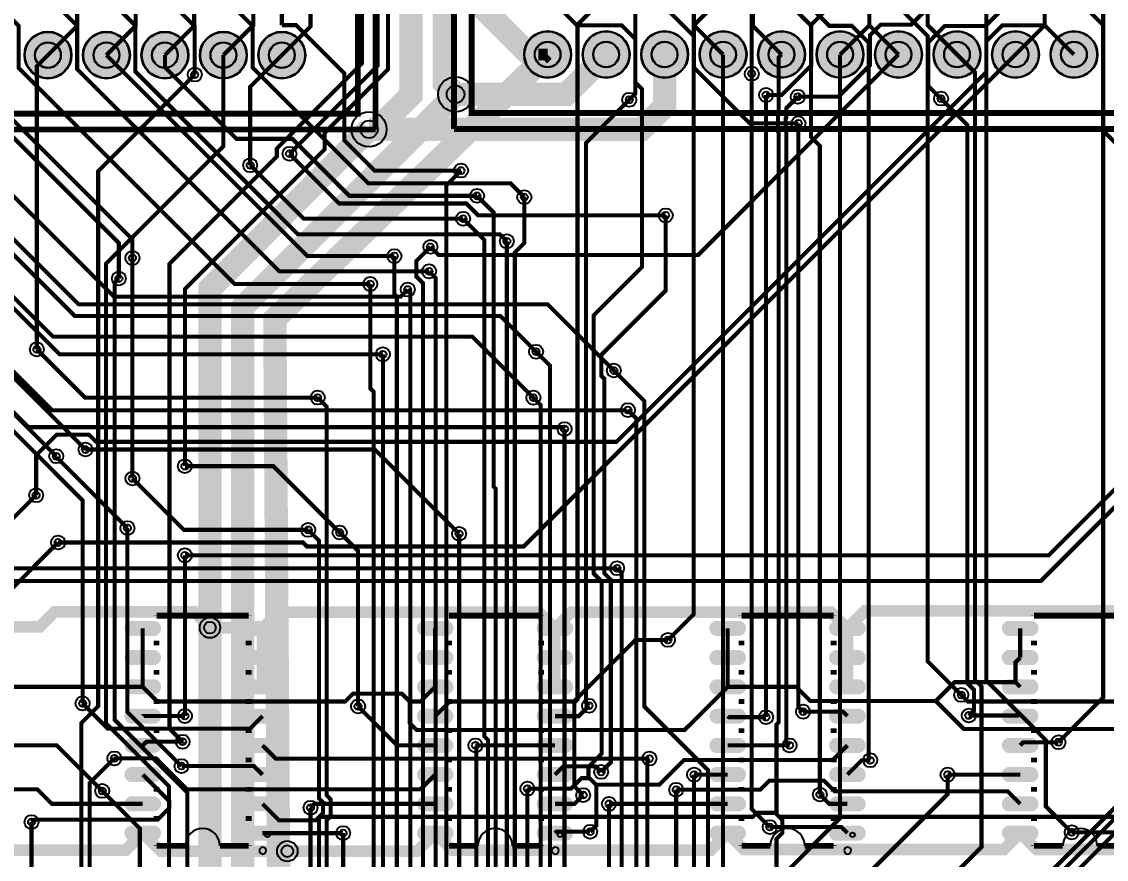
# Model space of a CAD drawing. Header units: millimetres. Extents: x -2 to 110, y 0 to 109.
# Drawn here: x 35.89 to 83, y 38.92 to 75.29 of the extents above; entities that cross this region are included whole.
import ezdxf

# ---------------------------------------------------------------- set-up
doc = ezdxf.new("R2010")
doc.units = ezdxf.units.MM
for name, color, linetype, true_color in [('BottomLayer', 7, 'Continuous', 0x0000ff), ('BottomSolderMaskLayer', 7, 'Continuous', 0xaa00ff), ('Document', 7, 'Continuous', 0xffffff), ('Hole', 7, 'Continuous', 0x222222), ('Multi-Layer', 7, 'Continuous', 0xc0c0c0), ('TopLayer', 7, 'Continuous', 0xff0000), ('TopPasteMaskLayer', 7, 'Continuous', 0x808080), ('TopSilkLayer', 7, 'Continuous', 0xffcc00), ('TopSolderMaskLayer', 7, 'Continuous', 0x800080)]:
    doc.layers.add(name, color=color, linetype=linetype, true_color=true_color)

msp = doc.modelspace()

# ---------------------------------------------------------------- hatches: boundary and pattern name
at = {"layer": 'BottomSolderMaskLayer'}
for points in [[(36.007, 73.838, 1), (38.058, 73.838, 1)], [(38.547, 73.838, 1), (40.598, 73.838, 1)], [(41.087, 73.838, 1), (43.138, 73.838, 1)], [(43.627, 73.838, 1), (45.678, 73.838, 1)], [(46.167, 73.838, 1), (48.218, 73.838, 1)], [(57.711, 73.863, 1), (59.762, 73.863, 1)], [(60.251, 73.863, 1), (62.302, 73.863, 1)], [(62.791, 73.863, 1), (64.842, 73.863, 1)], [(65.331, 73.863, 1), (67.382, 73.863, 1)], [(67.871, 73.863, 1), (69.922, 73.863, 1)], [(70.411, 73.863, 1), (72.462, 73.863, 1)], [(72.951, 73.863, 1), (75.002, 73.863, 1)], [(75.491, 73.863, 1), (77.542, 73.863, 1)], [(78.031, 73.863, 1), (80.082, 73.863, 1)], [(80.571, 73.863, 1), (82.622, 73.863, 1)]]:
    msp.add_hatch(color=256, dxfattribs=at).paths.add_polyline_path(points)
at = {"layer": 'Multi-Layer'}
for points in [[(36.032, 73.838, 1), (38.032, 73.838, 1)], [(38.572, 73.838, 1), (40.572, 73.838, 1)], [(41.112, 73.838, 1), (43.112, 73.838, 1)], [(43.652, 73.838, 1), (45.652, 73.838, 1)], [(46.192, 73.838, 1), (48.192, 73.838, 1)], [(57.737, 73.863, 1), (59.737, 73.863, 1)], [(60.277, 73.863, 1), (62.277, 73.863, 1)], [(62.817, 73.863, 1), (64.817, 73.863, 1)], [(65.357, 73.863, 1), (67.357, 73.863, 1)], [(67.897, 73.863, 1), (69.897, 73.863, 1)], [(70.437, 73.863, 1), (72.437, 73.863, 1)], [(72.977, 73.863, 1), (74.977, 73.863, 1)], [(75.517, 73.863, 1), (77.517, 73.863, 1)], [(78.057, 73.863, 1), (80.057, 73.863, 1)], [(80.597, 73.863, 1), (82.597, 73.863, 1)]]:
    msp.add_hatch(color=256, dxfattribs=at).paths.add_polyline_path(points)
at = {"layer": 'TopLayer'}
for points in [[(41.65, 49.247, -0.785398), (41.65, 48.647), (40.65, 48.647, -0.785398), (40.65, 49.247)], [(46.85, 49.247, -0.785398), (46.85, 48.647), (45.85, 48.647, -0.785398), (45.85, 49.247)], [(54.353, 49.247, -0.785398), (54.353, 48.647), (53.353, 48.647, -0.785398), (53.353, 49.247)], [(59.554, 49.247, -0.785398), (59.554, 48.647), (58.554, 48.647, -0.785398), (58.554, 49.247)], [(67.057, 49.247, -0.785398), (67.057, 48.647), (66.057, 48.647, -0.785398), (66.057, 49.247)], [(72.257, 49.247, -0.785398), (72.257, 48.647), (71.257, 48.647, -0.785398), (71.257, 49.247)], [(79.761, 49.247, -0.785398), (79.761, 48.647), (78.761, 48.647, -0.785398), (78.761, 49.247)], [(41.65, 47.977, -0.785398), (41.65, 47.377), (40.65, 47.377, -0.785398), (40.65, 47.977)], [(46.85, 47.977, -0.785398), (46.85, 47.377), (45.85, 47.377, -0.785398), (45.85, 47.977)], [(54.353, 47.977, -0.785398), (54.353, 47.377), (53.353, 47.377, -0.785398), (53.353, 47.977)], [(59.554, 47.977, -0.785398), (59.554, 47.377), (58.554, 47.377, -0.785398), (58.554, 47.977)], [(67.057, 47.977, -0.785398), (67.057, 47.377), (66.057, 47.377, -0.785398), (66.057, 47.977)], [(72.257, 47.977, -0.785398), (72.257, 47.377), (71.257, 47.377, -0.785398), (71.257, 47.977)], [(79.761, 47.977, -0.785398), (79.761, 47.377), (78.761, 47.377, -0.785398), (78.761, 47.977)], [(41.65, 46.707, -0.785398), (41.65, 46.107), (40.65, 46.107, -0.785398), (40.65, 46.707)], [(46.85, 46.707, -0.785398), (46.85, 46.107), (45.85, 46.107, -0.785398), (45.85, 46.707)], [(54.353, 46.707, -0.785398), (54.353, 46.107), (53.353, 46.107, -0.785398), (53.353, 46.707)], [(59.554, 46.707, -0.785398), (59.554, 46.107), (58.554, 46.107, -0.785398), (58.554, 46.707)], [(67.057, 46.707, -0.785398), (67.057, 46.107), (66.057, 46.107, -0.785398), (66.057, 46.707)], [(72.257, 46.707, -0.785398), (72.257, 46.107), (71.257, 46.107, -0.785398), (71.257, 46.707)], [(79.761, 46.707, -0.785398), (79.761, 46.107), (78.761, 46.107, -0.785398), (78.761, 46.707)], [(41.65, 45.436, -0.785398), (41.65, 44.836), (40.65, 44.836, -0.785398), (40.65, 45.436)], [(46.85, 45.436, -0.785398), (46.85, 44.836), (45.85, 44.836, -0.785398), (45.85, 45.436)], [(54.353, 45.436, -0.785398), (54.353, 44.836), (53.353, 44.836, -0.785398), (53.353, 45.436)], [(59.554, 45.436, -0.785398), (59.554, 44.836), (58.554, 44.836, -0.785398), (58.554, 45.436)], [(67.057, 45.436, -0.785398), (67.057, 44.836), (66.057, 44.836, -0.785398), (66.057, 45.436)], [(72.257, 45.436, -0.785398), (72.257, 44.836), (71.257, 44.836, -0.785398), (71.257, 45.436)], [(79.761, 45.436, -0.785398), (79.761, 44.836), (78.761, 44.836, -0.785398), (78.761, 45.436)], [(41.65, 44.166, -0.785398), (41.65, 43.566), (40.65, 43.566, -0.785398), (40.65, 44.166)], [(46.85, 44.166, -0.785398), (46.85, 43.566), (45.85, 43.566, -0.785398), (45.85, 44.166)], [(54.353, 44.166, -0.785398), (54.353, 43.566), (53.353, 43.566, -0.785398), (53.353, 44.166)], [(59.554, 44.166, -0.785398), (59.554, 43.566), (58.554, 43.566, -0.785398), (58.554, 44.166)], [(67.057, 44.166, -0.785398), (67.057, 43.566), (66.057, 43.566, -0.785398), (66.057, 44.166)], [(72.257, 44.166, -0.785398), (72.257, 43.566), (71.257, 43.566, -0.785398), (71.257, 44.166)], [(79.761, 44.166, -0.785398), (79.761, 43.566), (78.761, 43.566, -0.785398), (78.761, 44.166)], [(41.65, 42.896, -0.785398), (41.65, 42.296), (40.65, 42.296, -0.785398), (40.65, 42.896)], [(46.85, 42.896, -0.785398), (46.85, 42.296), (45.85, 42.296, -0.785398), (45.85, 42.896)], [(54.353, 42.896, -0.785398), (54.353, 42.296), (53.353, 42.296, -0.785398), (53.353, 42.896)], [(59.554, 42.896, -0.785398), (59.554, 42.296), (58.554, 42.296, -0.785398), (58.554, 42.896)], [(67.057, 42.896, -0.785398), (67.057, 42.296), (66.057, 42.296, -0.785398), (66.057, 42.896)], [(72.257, 42.896, -0.785398), (72.257, 42.296), (71.257, 42.296, -0.785398), (71.257, 42.896)], [(79.761, 42.896, -0.785398), (79.761, 42.296), (78.761, 42.296, -0.785398), (78.761, 42.896)], [(41.65, 41.626, -0.785398), (41.65, 41.026), (40.65, 41.026, -0.785398), (40.65, 41.626)], [(46.85, 41.626, -0.785398), (46.85, 41.026), (45.85, 41.026, -0.785398), (45.85, 41.626)], [(54.353, 41.626, -0.785398), (54.353, 41.026), (53.353, 41.026, -0.785398), (53.353, 41.626)], [(59.554, 41.626, -0.785398), (59.554, 41.026), (58.554, 41.026, -0.785398), (58.554, 41.626)], [(67.057, 41.626, -0.785398), (67.057, 41.026), (66.057, 41.026, -0.785398), (66.057, 41.626)], [(72.257, 41.626, -0.785398), (72.257, 41.026), (71.257, 41.026, -0.785398), (71.257, 41.626)], [(79.761, 41.626, -0.785398), (79.761, 41.026), (78.761, 41.026, -0.785398), (78.761, 41.626)], [(41.65, 40.356, -0.785398), (41.65, 39.756), (40.65, 39.756, -0.785398), (40.65, 40.356)], [(46.85, 40.356, -0.785398), (46.85, 39.756), (45.85, 39.756, -0.785398), (45.85, 40.356)], [(54.353, 40.356, -0.785398), (54.353, 39.756), (53.353, 39.756, -0.785398), (53.353, 40.356)], [(59.554, 40.356, -0.785398), (59.554, 39.756), (58.554, 39.756, -0.785398), (58.554, 40.356)], [(67.057, 40.356, -0.785398), (67.057, 39.756), (66.057, 39.756, -0.785398), (66.057, 40.356)], [(72.257, 40.356, -0.785398), (72.257, 39.756), (71.257, 39.756, -0.785398), (71.257, 40.356)], [(79.761, 40.356, -0.785398), (79.761, 39.756), (78.761, 39.756, -0.785398), (78.761, 40.356)]]:
    msp.add_hatch(color=256, dxfattribs=at).paths.add_polyline_path(points)
at = {"layer": 'TopPasteMaskLayer'}
for points in [[(41.65, 49.247, -0.785398), (41.65, 48.647), (40.65, 48.647, -0.785398), (40.65, 49.247)], [(46.85, 49.247, -0.785398), (46.85, 48.647), (45.85, 48.647, -0.785398), (45.85, 49.247)], [(54.353, 49.247, -0.785398), (54.353, 48.647), (53.353, 48.647, -0.785398), (53.353, 49.247)], [(59.554, 49.247, -0.785398), (59.554, 48.647), (58.554, 48.647, -0.785398), (58.554, 49.247)], [(67.057, 49.247, -0.785398), (67.057, 48.647), (66.057, 48.647, -0.785398), (66.057, 49.247)], [(72.257, 49.247, -0.785398), (72.257, 48.647), (71.257, 48.647, -0.785398), (71.257, 49.247)], [(79.761, 49.247, -0.785398), (79.761, 48.647), (78.761, 48.647, -0.785398), (78.761, 49.247)], [(41.65, 47.977, -0.785398), (41.65, 47.377), (40.65, 47.377, -0.785398), (40.65, 47.977)], [(46.85, 47.977, -0.785398), (46.85, 47.377), (45.85, 47.377, -0.785398), (45.85, 47.977)], [(54.353, 47.977, -0.785398), (54.353, 47.377), (53.353, 47.377, -0.785398), (53.353, 47.977)], [(59.554, 47.977, -0.785398), (59.554, 47.377), (58.554, 47.377, -0.785398), (58.554, 47.977)], [(67.057, 47.977, -0.785398), (67.057, 47.377), (66.057, 47.377, -0.785398), (66.057, 47.977)], [(72.257, 47.977, -0.785398), (72.257, 47.377), (71.257, 47.377, -0.785398), (71.257, 47.977)], [(79.761, 47.977, -0.785398), (79.761, 47.377), (78.761, 47.377, -0.785398), (78.761, 47.977)], [(41.65, 46.707, -0.785398), (41.65, 46.107), (40.65, 46.107, -0.785398), (40.65, 46.707)], [(46.85, 46.707, -0.785398), (46.85, 46.107), (45.85, 46.107, -0.785398), (45.85, 46.707)], [(54.353, 46.707, -0.785398), (54.353, 46.107), (53.353, 46.107, -0.785398), (53.353, 46.707)], [(59.554, 46.707, -0.785398), (59.554, 46.107), (58.554, 46.107, -0.785398), (58.554, 46.707)], [(67.057, 46.707, -0.785398), (67.057, 46.107), (66.057, 46.107, -0.785398), (66.057, 46.707)], [(72.257, 46.707, -0.785398), (72.257, 46.107), (71.257, 46.107, -0.785398), (71.257, 46.707)], [(79.761, 46.707, -0.785398), (79.761, 46.107), (78.761, 46.107, -0.785398), (78.761, 46.707)], [(41.65, 45.436, -0.785398), (41.65, 44.836), (40.65, 44.836, -0.785398), (40.65, 45.436)], [(46.85, 45.436, -0.785398), (46.85, 44.836), (45.85, 44.836, -0.785398), (45.85, 45.436)], [(54.353, 45.436, -0.785398), (54.353, 44.836), (53.353, 44.836, -0.785398), (53.353, 45.436)], [(59.554, 45.436, -0.785398), (59.554, 44.836), (58.554, 44.836, -0.785398), (58.554, 45.436)], [(67.057, 45.436, -0.785398), (67.057, 44.836), (66.057, 44.836, -0.785398), (66.057, 45.436)], [(72.257, 45.436, -0.785398), (72.257, 44.836), (71.257, 44.836, -0.785398), (71.257, 45.436)], [(79.761, 45.436, -0.785398), (79.761, 44.836), (78.761, 44.836, -0.785398), (78.761, 45.436)], [(41.65, 44.166, -0.785398), (41.65, 43.566), (40.65, 43.566, -0.785398), (40.65, 44.166)], [(46.85, 44.166, -0.785398), (46.85, 43.566), (45.85, 43.566, -0.785398), (45.85, 44.166)], [(54.353, 44.166, -0.785398), (54.353, 43.566), (53.353, 43.566, -0.785398), (53.353, 44.166)], [(59.554, 44.166, -0.785398), (59.554, 43.566), (58.554, 43.566, -0.785398), (58.554, 44.166)], [(67.057, 44.166, -0.785398), (67.057, 43.566), (66.057, 43.566, -0.785398), (66.057, 44.166)], [(72.257, 44.166, -0.785398), (72.257, 43.566), (71.257, 43.566, -0.785398), (71.257, 44.166)], [(79.761, 44.166, -0.785398), (79.761, 43.566), (78.761, 43.566, -0.785398), (78.761, 44.166)], [(41.65, 42.896, -0.785398), (41.65, 42.296), (40.65, 42.296, -0.785398), (40.65, 42.896)], [(46.85, 42.896, -0.785398), (46.85, 42.296), (45.85, 42.296, -0.785398), (45.85, 42.896)], [(54.353, 42.896, -0.785398), (54.353, 42.296), (53.353, 42.296, -0.785398), (53.353, 42.896)], [(59.554, 42.896, -0.785398), (59.554, 42.296), (58.554, 42.296, -0.785398), (58.554, 42.896)], [(67.057, 42.896, -0.785398), (67.057, 42.296), (66.057, 42.296, -0.785398), (66.057, 42.896)], [(72.257, 42.896, -0.785398), (72.257, 42.296), (71.257, 42.296, -0.785398), (71.257, 42.896)], [(79.761, 42.896, -0.785398), (79.761, 42.296), (78.761, 42.296, -0.785398), (78.761, 42.896)], [(41.65, 41.626, -0.785398), (41.65, 41.026), (40.65, 41.026, -0.785398), (40.65, 41.626)], [(46.85, 41.626, -0.785398), (46.85, 41.026), (45.85, 41.026, -0.785398), (45.85, 41.626)], [(54.353, 41.626, -0.785398), (54.353, 41.026), (53.353, 41.026, -0.785398), (53.353, 41.626)], [(59.554, 41.626, -0.785398), (59.554, 41.026), (58.554, 41.026, -0.785398), (58.554, 41.626)], [(67.057, 41.626, -0.785398), (67.057, 41.026), (66.057, 41.026, -0.785398), (66.057, 41.626)], [(72.257, 41.626, -0.785398), (72.257, 41.026), (71.257, 41.026, -0.785398), (71.257, 41.626)], [(79.761, 41.626, -0.785398), (79.761, 41.026), (78.761, 41.026, -0.785398), (78.761, 41.626)], [(41.65, 40.356, -0.785398), (41.65, 39.756), (40.65, 39.756, -0.785398), (40.65, 40.356)], [(46.85, 40.356, -0.785398), (46.85, 39.756), (45.85, 39.756, -0.785398), (45.85, 40.356)], [(54.353, 40.356, -0.785398), (54.353, 39.756), (53.353, 39.756, -0.785398), (53.353, 40.356)], [(59.554, 40.356, -0.785398), (59.554, 39.756), (58.554, 39.756, -0.785398), (58.554, 40.356)], [(67.057, 40.356, -0.785398), (67.057, 39.756), (66.057, 39.756, -0.785398), (66.057, 40.356)], [(72.257, 40.356, -0.785398), (72.257, 39.756), (71.257, 39.756, -0.785398), (71.257, 40.356)], [(79.761, 40.356, -0.785398), (79.761, 39.756), (78.761, 39.756, -0.785398), (78.761, 40.356)]]:
    msp.add_hatch(color=256, dxfattribs=at).paths.add_polyline_path(points)
at = {"layer": 'TopSolderMaskLayer'}
for points in [[(36.007, 73.838, 1), (38.058, 73.838, 1)], [(38.547, 73.838, 1), (40.598, 73.838, 1)], [(41.087, 73.838, 1), (43.138, 73.838, 1)], [(43.627, 73.838, 1), (45.678, 73.838, 1)], [(46.167, 73.838, 1), (48.218, 73.838, 1)], [(57.711, 73.863, 1), (59.762, 73.863, 1)], [(60.251, 73.863, 1), (62.302, 73.863, 1)], [(62.791, 73.863, 1), (64.842, 73.863, 1)], [(65.331, 73.863, 1), (67.382, 73.863, 1)], [(67.871, 73.863, 1), (69.922, 73.863, 1)], [(70.411, 73.863, 1), (72.462, 73.863, 1)], [(72.951, 73.863, 1), (75.002, 73.863, 1)], [(75.491, 73.863, 1), (77.542, 73.863, 1)], [(78.031, 73.863, 1), (80.082, 73.863, 1)], [(80.571, 73.863, 1), (82.622, 73.863, 1)], [(41.692, 49.272, -0.785398), (41.692, 48.621), (40.607, 48.621, -0.785398), (40.607, 49.272)], [(46.892, 49.272, -0.785398), (46.892, 48.621), (45.807, 48.621, -0.785398), (45.807, 49.272)], [(54.396, 49.272, -0.785398), (54.396, 48.621), (53.311, 48.621, -0.785398), (53.311, 49.272)], [(59.596, 49.272, -0.785398), (59.596, 48.621), (58.511, 48.621, -0.785398), (58.511, 49.272)], [(67.099, 49.272, -0.785398), (67.099, 48.621), (66.015, 48.621, -0.785398), (66.015, 49.272)], [(72.299, 49.272, -0.785398), (72.299, 48.621), (71.215, 48.621, -0.785398), (71.215, 49.272)], [(79.803, 49.272, -0.785398), (79.803, 48.621), (78.718, 48.621, -0.785398), (78.718, 49.272)], [(41.692, 48.002, -0.785398), (41.692, 47.351), (40.607, 47.351, -0.785398), (40.607, 48.002)], [(46.892, 48.002, -0.785398), (46.892, 47.351), (45.807, 47.351, -0.785398), (45.807, 48.002)], [(54.396, 48.002, -0.785398), (54.396, 47.351), (53.311, 47.351, -0.785398), (53.311, 48.002)], [(59.596, 48.002, -0.785398), (59.596, 47.351), (58.511, 47.351, -0.785398), (58.511, 48.002)], [(67.099, 48.002, -0.785398), (67.099, 47.351), (66.015, 47.351, -0.785398), (66.015, 48.002)], [(72.299, 48.002, -0.785398), (72.299, 47.351), (71.215, 47.351, -0.785398), (71.215, 48.002)], [(79.803, 48.002, -0.785398), (79.803, 47.351), (78.718, 47.351, -0.785398), (78.718, 48.002)], [(41.692, 46.732, -0.785398), (41.692, 46.081), (40.607, 46.081, -0.785398), (40.607, 46.732)], [(46.892, 46.732, -0.785398), (46.892, 46.081), (45.807, 46.081, -0.785398), (45.807, 46.732)], [(54.396, 46.732, -0.785398), (54.396, 46.081), (53.311, 46.081, -0.785398), (53.311, 46.732)], [(59.596, 46.732, -0.785398), (59.596, 46.081), (58.511, 46.081, -0.785398), (58.511, 46.732)], [(67.099, 46.732, -0.785398), (67.099, 46.081), (66.015, 46.081, -0.785398), (66.015, 46.732)], [(72.299, 46.732, -0.785398), (72.299, 46.081), (71.215, 46.081, -0.785398), (71.215, 46.732)], [(79.803, 46.732, -0.785398), (79.803, 46.081), (78.718, 46.081, -0.785398), (78.718, 46.732)], [(41.692, 45.462, -0.785398), (41.692, 44.811), (40.607, 44.811, -0.785398), (40.607, 45.462)], [(46.892, 45.462, -0.785398), (46.892, 44.811), (45.807, 44.811, -0.785398), (45.807, 45.462)], [(54.396, 45.462, -0.785398), (54.396, 44.811), (53.311, 44.811, -0.785398), (53.311, 45.462)], [(59.596, 45.462, -0.785398), (59.596, 44.811), (58.511, 44.811, -0.785398), (58.511, 45.462)], [(67.099, 45.462, -0.785398), (67.099, 44.811), (66.015, 44.811, -0.785398), (66.015, 45.462)], [(72.299, 45.462, -0.785398), (72.299, 44.811), (71.215, 44.811, -0.785398), (71.215, 45.462)], [(79.803, 45.462, -0.785398), (79.803, 44.811), (78.718, 44.811, -0.785398), (78.718, 45.462)], [(41.692, 44.192, -0.785398), (41.692, 43.541), (40.607, 43.541, -0.785398), (40.607, 44.192)], [(46.892, 44.192, -0.785398), (46.892, 43.541), (45.807, 43.541, -0.785398), (45.807, 44.192)], [(54.396, 44.192, -0.785398), (54.396, 43.541), (53.311, 43.541, -0.785398), (53.311, 44.192)], [(59.596, 44.192, -0.785398), (59.596, 43.541), (58.511, 43.541, -0.785398), (58.511, 44.192)], [(67.099, 44.192, -0.785398), (67.099, 43.541), (66.015, 43.541, -0.785398), (66.015, 44.192)], [(72.299, 44.192, -0.785398), (72.299, 43.541), (71.215, 43.541, -0.785398), (71.215, 44.192)], [(79.803, 44.192, -0.785398), (79.803, 43.541), (78.718, 43.541, -0.785398), (78.718, 44.192)], [(41.692, 42.922, -0.785398), (41.692, 42.271), (40.607, 42.271, -0.785398), (40.607, 42.922)], [(46.892, 42.922, -0.785398), (46.892, 42.271), (45.807, 42.271, -0.785398), (45.807, 42.922)], [(54.396, 42.922, -0.785398), (54.396, 42.271), (53.311, 42.271, -0.785398), (53.311, 42.922)], [(59.596, 42.922, -0.785398), (59.596, 42.271), (58.511, 42.271, -0.785398), (58.511, 42.922)], [(67.099, 42.922, -0.785398), (67.099, 42.271), (66.015, 42.271, -0.785398), (66.015, 42.922)], [(72.299, 42.922, -0.785398), (72.299, 42.271), (71.215, 42.271, -0.785398), (71.215, 42.922)], [(79.803, 42.922, -0.785398), (79.803, 42.271), (78.718, 42.271, -0.785398), (78.718, 42.922)], [(41.692, 41.652, -0.785398), (41.692, 41.001), (40.607, 41.001, -0.785398), (40.607, 41.652)], [(46.892, 41.652, -0.785398), (46.892, 41.001), (45.807, 41.001, -0.785398), (45.807, 41.652)], [(54.396, 41.652, -0.785398), (54.396, 41.001), (53.311, 41.001, -0.785398), (53.311, 41.652)], [(59.596, 41.652, -0.785398), (59.596, 41.001), (58.511, 41.001, -0.785398), (58.511, 41.652)], [(67.099, 41.652, -0.785398), (67.099, 41.001), (66.015, 41.001, -0.785398), (66.015, 41.652)], [(72.299, 41.652, -0.785398), (72.299, 41.001), (71.215, 41.001, -0.785398), (71.215, 41.652)], [(79.803, 41.652, -0.785398), (79.803, 41.001), (78.718, 41.001, -0.785398), (78.718, 41.652)], [(41.692, 40.382, -0.785398), (41.692, 39.731), (40.607, 39.731, -0.785398), (40.607, 40.382)], [(46.892, 40.382, -0.785398), (46.892, 39.731), (45.807, 39.731, -0.785398), (45.807, 40.382)], [(54.396, 40.382, -0.785398), (54.396, 39.731), (53.311, 39.731, -0.785398), (53.311, 40.382)], [(59.596, 40.382, -0.785398), (59.596, 39.731), (58.511, 39.731, -0.785398), (58.511, 40.382)], [(67.099, 40.382, -0.785398), (67.099, 39.731), (66.015, 39.731, -0.785398), (66.015, 40.382)], [(72.299, 40.382, -0.785398), (72.299, 39.731), (71.215, 39.731, -0.785398), (71.215, 40.382)], [(79.803, 40.382, -0.785398), (79.803, 39.731), (78.718, 39.731, -0.785398), (78.718, 40.382)]]:
    msp.add_hatch(color=256, dxfattribs=at).paths.add_polyline_path(points)

# ---------------------------------------------------------------- linework, layer by layer
at = {"layer": 'BottomLayer'}
for points, const_width in [([(42.98, 55.99), (42.98, 63.677), (49.056, 69.752), (49.056, 70.469), (51.799, 73.213), (51.799, 79.116), (56.701, 84.018), (56.914, 84.018), (57.431, 84.534), (57.431, 85.533), (58.136, 86.238), (62.404, 86.238), (63.754, 84.887)], 0.178), ([(61.214, 84.887), (62.477, 83.624), (62.477, 79.582), (62.545, 79.514), (62.545, 72.656), (62.831, 72.37), (62.831, 64.634), (60.732, 62.536), (60.732, 51.331), (61.082, 50.981), (61.082, 43.507), (60.513, 42.938), (60.513, 42.485), (60.853, 42.145), (60.853, 40.387), (60.583, 40.117)], 0.178), ([(66.294, 84.887), (67.564, 83.617), (69.404, 83.617), (70.08, 82.941), (70.08, 81.25), (70.194, 81.136), (70.194, 75.888), (70.972, 75.11), (71.948, 75.11), (72.68, 74.378), (72.68, 43.29), (72.75, 43.22)], 0.178), ([(76.454, 84.887), (77.719, 83.622), (77.719, 79.577), (77.787, 79.509), (77.787, 46.685), (80.374, 44.098), (80.374, 41.218), (81.502, 40.09)], 0.178), ([(78.994, 84.887), (80.264, 83.617), (82.149, 83.617), (82.799, 82.967), (82.799, 79.577), (82.867, 79.509), (82.867, 45.948), (80.922, 44.003)], 0.178), ([(56.687, 84.566), (51.355, 79.233), (51.355, 73.385), (47.523, 69.554)], 0.178), ([(58.737, 73.863), (57.938, 73.863), (55.982, 75.819), (55.982, 79.655), (58.674, 82.347)], 1.016), ([(58.338, 73.863), (57.938, 73.863), (55.982, 75.819), (55.982, 79.655), (58.674, 82.347)], 0.508), ([(19.177, 82.347), (19.177, 79.157), (20.522, 77.812), (20.522, 73.294), (37.395, 56.421)], 0.178), ([(36.957, 82.347), (37.513, 81.791), (37.513, 77.967), (38.302, 77.178), (38.302, 75.108), (37.032, 73.838)], 0.178), ([(39.497, 82.347), (40.842, 81.002), (40.842, 75.108), (39.572, 73.838)], 0.178), ([(42.037, 82.347), (43.382, 81.002), (43.382, 75.108), (42.112, 73.838)], 0.178), ([(44.577, 82.347), (45.949, 80.975), (45.949, 75.134), (44.652, 73.838)], 0.178), ([(47.117, 82.347), (48.436, 81.028), (48.436, 75.081), (47.192, 73.838)], 0.178), ([(66.357, 73.863), (65.087, 75.133), (65.087, 78.639), (66.294, 79.847), (66.294, 82.347)], 0.178), ([(68.834, 82.347), (67.653, 81.166), (67.653, 75.106), (68.897, 73.863)], 0.178), ([(73.914, 82.347), (72.707, 81.14), (72.707, 75.133), (73.977, 73.863)], 0.178), ([(76.454, 82.347), (75.247, 81.14), (75.247, 75.133), (76.517, 73.863)], 0.178), ([(78.994, 82.347), (80.326, 81.015), (80.326, 75.132), (79.057, 73.863)], 0.178), ([(44.728, 5.765), (45.49, 6.527), (45.49, 62.89), (54.737, 72.136), (54.253, 72.62), (54.253, 79.958)], 1.016), ([(54.737, 72.136), (54.253, 72.62), (54.253, 78.991)], 0.508), ([(50.675, 78.911), (50.675, 73.481), (46.975, 69.78), (46.975, 69.44), (42.311, 64.776), (42.311, 44.594), (42.882, 44.023)], 0.178), ([(50.978, 70.612), (51.308, 70.612), (52.807, 72.111), (52.807, 78.283)], 1.016), ([(50.978, 70.612), (51.308, 70.612), (52.807, 72.111), (52.807, 78.283)], 0.508), ([(61.277, 76.403), (60.033, 75.16), (60.033, 45.86), (59.891, 45.718), (59.891, 42.096), (60.28, 41.707)], 0.178), ([(63.817, 76.403), (63.817, 75.933), (65.077, 74.673), (65.077, 49.558), (63.962, 48.443)], 0.178), ([(70.56, 41.734), (70.56, 69.895), (70.174, 70.281), (70.174, 75.126), (68.897, 76.403)], 0.178), ([(73.977, 76.403), (73.977, 75.933), (75.247, 74.663), (75.247, 47.511), (76.703, 46.055)], 0.178), ([(47.268, 5.765), (46.888, 62.383), (58.737, 73.862)], 1.016), ([(58.737, 73.863), (58.338, 73.863)], 0.508), ([(58.338, 73.863), (58.531, 73.669), (58.531, 73.663)], 0.508), ([(58.531, 73.663), (58.737, 73.862)], 0.508), ([(38.536, 45.691), (38.536, 54.505), (19.252, 73.789), (19.252, 73.838)], 0.178), ([(38.662, 56.712), (34.492, 60.881), (34.492, 73.838)], 0.178), ([(37.032, 73.838), (36.55, 73.355), (36.55, 61.059)], 0.178), ([(44.652, 73.838), (44.652, 69.88), (39.556, 64.783), (39.556, 44.824), (42.288, 42.091), (42.288, 9.968), (43.062, 9.194)], 0.178), ([(47.192, 73.838), (45.816, 72.461), (45.816, 69.057)], 0.178), ([(47.044, 39.209), (46.888, 62.383), (58.531, 73.663)], 0.508), ([(65.958, 28.103), (66.357, 28.502), (66.357, 73.863)], 0.178), ([(68.897, 73.863), (68.771, 73.737), (68.771, 71.264), (68.746, 71.239), (68.746, 70.511), (68.771, 70.486), (68.771, 44.865), (68.675, 44.768), (68.675, 40.885), (68.932, 40.628), (68.932, 40.059), (68.675, 39.802), (68.675, 30.822)], 0.178), ([(71.437, 73.863), (71.437, 40.705), (69.218, 38.486), (69.218, 33.075), (69.229, 33.064)], 0.178), ([(72.503, 34.374), (77.583, 39.453), (77.583, 46.42), (77.294, 46.709), (77.294, 73.086), (76.517, 73.863)], 0.178), ([(84.137, 73.863), (84.137, 41.926), (79.688, 37.478), (79.22, 37.478), (76.951, 35.209), (76.951, 34.883), (76.951, 34.883)], 0.178), ([(81.456, 37.334), (81.456, 38.14), (86.947, 43.631), (86.947, 73.593), (86.677, 73.863)], 0.178), ([(63.88, 3.225), (62.802, 4.302), (60.942, 4.302), (60.203, 3.563), (60.203, 3.037), (59.23, 2.065), (41.724, 2.065), (40.911, 2.878), (40.911, 3.545), (39.931, 4.525), (39.375, 4.525), (38.532, 5.367), (38.532, 7.475), (38.853, 7.796), (38.853, 8.25), (38.481, 8.622), (38.481, 44.837), (39.213, 45.569), (39.213, 68.797), (43.409, 72.993)], 0.178), ([(68.384, 40.319), (67.6, 41.103), (67.6, 73.029)], 0.178), ([(54.254, 71.654), (54.737, 72.136), (54.737, 72.136)], 1.016), ([(54.254, 71.654), (54.737, 72.136)], 0.508), ([(54.254, 71.654), (54.737, 72.136)], 0.508), ([(68.223, 72.109), (68.223, 45.092)], 0.178), ([(69.601, 72.029), (69.103, 71.531), (69.103, 71.126), (69.078, 71.102), (69.078, 70.648), (69.103, 70.623), (69.103, 44.01), (69.246, 43.866)], 0.178), ([(44.728, 5.765), (45.49, 6.527), (45.49, 62.89), (54.254, 71.654)], 0.508), ([(62.283, 71.898), (60.4, 70.016), (60.4, 45.72), (60.534, 45.586)], 0.178), ([(75.823, 71.948), (76.962, 70.81), (76.962, 46.571), (77.251, 46.282), (77.251, 45.387), (77.028, 45.164)], 0.178), ([(42.188, 5.765), (44.068, 7.644), (44.068, 63.702), (50.978, 70.612)], 1.016), ([(44.068, 48.977), (44.068, 63.702), (50.978, 70.612)], 0.508), ([(69.626, 70.875), (69.626, 45.535), (69.832, 45.33)], 0.178), ([(54.974, 68.825), (54.34, 68.19), (54.34, 12.17)], 0.178), ([(86.399, 67.796), (86.399, 43.718), (79.61, 36.93), (79.446, 36.93)], 0.178), ([(55.669, 67.727), (56.389, 67.006), (56.389, 55.104), (56.481, 55.012), (56.481, 15.043), (63.88, 7.644), (63.88, 5.765)], 0.178), ([(57.723, 67.67), (57.723, 65.682), (57.31, 65.27), (57.31, 16.526), (67.464, 6.373), (67.464, 2.619), (67.008, 2.163), (62.401, 2.163), (61.34, 3.225)], 0.178), ([(63.863, 66.879), (63.863, 63.616), (61.064, 60.817), (61.064, 59.917), (61.203, 59.778), (61.203, 51.33), (61.481, 51.052), (61.481, 43.132), (61.061, 42.712)], 0.178), ([(58.8, 5.765), (58.8, 10.987), (56.149, 13.638), (56.149, 44.094), (55.989, 44.254), (55.989, 65.811), (55.064, 66.735)], 0.178), ([(53.325, 27.533), (53.325, 63.935), (53.037, 64.223), (53.037, 64.904), (53.645, 65.512)], 0.178), ([(66.42, 3.225), (65.15, 4.495), (65.15, 7.18), (56.964, 15.366), (56.964, 65.755)], 0.178), ([(40.702, 65.03), (40.702, 55.455)], 0.178), ([(52.518, 7.441), (52.881, 7.804), (52.881, 18.2), (52.61, 18.471), (52.61, 18.729), (52.535, 18.803), (52.535, 27.079), (52.188, 27.426), (52.188, 63.354), (52.078, 63.464), (52.078, 65.113)], 0.178), ([(43.086, 10.636), (43.086, 41.817), (39.925, 44.978), (39.925, 63.951), (40.111, 64.137)], 0.178), ([(53.585, 64.45), (53.873, 64.162), (53.873, 17.853), (53.789, 17.769)], 0.178), ([(51.032, 63.9), (51.032, 59.363), (51.179, 59.216), (51.179, 18.658), (52.001, 17.835)], 0.178), ([(54.306, 7.901), (53.213, 8.994), (53.213, 18.595), (52.868, 18.941), (52.868, 27.216), (52.777, 27.306), (52.777, 63.54), (52.658, 63.658)], 0.178), ([(51.582, 60.849), (51.582, 19.287), (52.278, 18.591), (52.278, 18.333), (52.549, 18.063), (52.549, 8.877), (52.305, 8.633)], 0.178), ([(79.12, 5.765), (79.12, 8.024), (71.946, 15.198), (71.946, 15.464), (71.625, 15.785), (71.359, 15.785), (58.834, 28.31), (58.834, 60.358), (58.232, 60.96)], 0.178), ([(61.612, 60.143), (62.938, 58.817), (62.938, 45.551), (65.698, 42.791), (65.698, 30.343), (65.513, 30.158)], 0.178), ([(51.868, 6.792), (50.682, 7.978), (50.682, 9.349), (49.141, 10.89), (49.141, 40.62), (49.315, 40.794), (49.315, 41.523), (49.141, 41.697), (49.141, 58.574), (48.747, 58.968)], 0.178), ([(58.117, 58.964), (58.431, 58.649), (58.431, 24.125), (75.31, 7.246), (75.31, 4.495), (76.58, 3.225)], 0.178), ([(84.2, 5.765), (84.2, 6.598), (62.589, 28.209), (62.589, 58.059), (62.221, 58.427)], 0.178), ([(81.66, 3.225), (80.39, 4.495), (80.39, 7.49), (59.47, 28.41), (59.47, 57.601)], 0.178), ([(24.408, 5.765), (24.408, 18.412), (34.424, 28.428), (34.424, 52.632), (36.519, 54.727)], 0.178), ([(42.833, 42.967), (40.485, 45.314), (40.485, 53.3)], 0.178), ([(48.338, 53.223), (48.809, 52.752), (48.809, 41.559), (48.983, 41.385), (48.983, 40.931), (48.809, 40.757), (48.809, 9.076), (50.134, 7.751)], 0.178), ([(26.948, 5.765), (26.948, 18.856), (34.756, 26.663), (34.756, 49.96), (37.471, 52.675)], 0.178), ([(49.702, 53.108), (50.503, 52.307), (50.503, 45.561)], 0.178), ([(54.892, 53.051), (54.892, 18.676), (55.093, 18.475)], 0.178), ([(42.98, 52.118), (42.98, 45.142)], 0.178), ([(61.751, 51.557), (61.949, 51.359), (61.949, 27.831), (82.93, 6.85), (82.93, 4.495), (84.2, 3.225)], 0.178), ([(42.188, 5.765), (44.068, 7.644), (44.068, 48.977)], 0.508), ([(47.268, 3.225), (48.372, 4.328), (51.605, 4.328), (55.641, 8.364), (55.641, 43.827), (55.601, 43.866)], 0.178), ([(42.188, 3.225), (40.692, 4.721), (40.692, 11.009), (38.842, 12.859), (38.842, 42.226), (39.918, 43.302)], 0.178), ([(63.155, 43.292), (63.065, 43.201), (63.065, 29.44), (86.74, 5.765)], 0.178), ([(64.07, 31.598), (65.098, 32.625), (65.098, 42.596)], 0.178), ([(70.385, 36.022), (76.111, 41.749), (76.111, 42.596)], 0.178), ([(43.458, 3.456), (42.193, 4.721), (41.676, 4.721), (41.024, 5.373), (41.024, 40.256), (39.39, 41.889)], 0.178), ([(57.858, 41.986), (57.858, 16.836), (57.891, 16.804)], 0.178), ([(64.32, 41.938), (64.32, 34.079), (64.253, 34.012)], 0.178), ([(48.435, 41.158), (48.435, 5.394), (47.536, 4.495), (45.998, 4.495), (44.728, 3.225)], 0.178), ([(61.401, 41.326), (61.401, 29.762)], 0.178), ([(36.318, 40.535), (36.318, 26.029), (28.113, 17.823), (28.113, 5.392), (27.187, 4.466), (21.634, 4.466), (20.716, 3.547), (20.716, 2.864), (20.033, 2.181), (16, 2.181), (15.964, 2.217), (15.51, 2.217), (15.474, 2.181), (13.738, 2.181), (13.205, 2.714), (13.205, 4.268), (11.708, 5.765)], 0.178), ([(51.439, 9.088), (49.854, 10.674), (49.854, 40.056)], 0.178), ([(47.044, 39.209), (47.049, 39.213), (47.323, 39.213), (47.382, 39.272), (47.429, 39.272)], 0.508), ([(47.268, 5.765), (47.044, 39.209)], 0.508)]:
    msp.add_lwpolyline(points, dxfattribs=dict(at, const_width=const_width))
at = {"layer": 'BottomSolderMaskLayer'}
for centre, radius in [((37.032, 73.838), 1.025), ((39.572, 73.838), 1.025), ((42.112, 73.838), 1.025), ((44.652, 73.838), 1.025), ((47.192, 73.838), 1.025), ((58.737, 73.863), 1.025), ((61.277, 73.863), 1.025), ((63.817, 73.863), 1.025), ((66.357, 73.863), 1.025), ((68.897, 73.863), 1.025), ((71.437, 73.863), 1.025), ((73.977, 73.863), 1.025), ((76.517, 73.863), 1.025), ((79.057, 73.863), 1.025), ((81.597, 73.863), 1.025), ((37.032, 73.838), 0.564), ((39.572, 73.838), 0.564), ((42.112, 73.838), 0.564), ((44.652, 73.838), 0.564), ((47.192, 73.838), 0.564), ((58.737, 73.863), 0.564), ((61.277, 73.863), 0.564), ((63.817, 73.863), 0.564), ((66.357, 73.863), 0.564), ((68.897, 73.863), 0.564), ((71.437, 73.863), 0.564), ((73.977, 73.863), 0.564), ((76.517, 73.863), 0.564), ((79.057, 73.863), 0.564), ((81.597, 73.863), 0.564)]:
    msp.add_circle(centre, radius, dxfattribs=at)
at = {"layer": 'Document'}
for centre in [(46.569, 39.98), (59.273, 39.98), (71.977, 39.98)]:
    msp.add_circle(centre, 0.1, dxfattribs=at)
at = {"layer": 'Hole'}
for centre, radius in [((43.409, 72.993), 0.152), ((67.6, 73.029), 0.152), ((54.737, 72.136), 0.381), ((68.223, 72.109), 0.152), ((69.601, 72.029), 0.152), ((75.823, 71.948), 0.152), ((62.283, 71.898), 0.152), ((50.978, 70.612), 0.381), ((69.626, 70.875), 0.152), ((47.523, 69.554), 0.152), ((45.816, 69.057), 0.152), ((54.974, 68.825), 0.152), ((55.669, 67.727), 0.152), ((57.723, 67.67), 0.152), ((63.863, 66.879), 0.152), ((55.064, 66.735), 0.152), ((53.645, 65.512), 0.152), ((56.964, 65.755), 0.152), ((40.702, 65.03), 0.152), ((52.078, 65.113), 0.152), ((53.585, 64.45), 0.152), ((40.111, 64.137), 0.152), ((51.032, 63.9), 0.152), ((52.658, 63.658), 0.152), ((36.55, 61.059), 0.152), ((51.582, 60.849), 0.152), ((58.232, 60.96), 0.152), ((61.612, 60.143), 0.152), ((48.747, 58.968), 0.152), ((58.117, 58.964), 0.152), ((62.221, 58.427), 0.152), ((59.47, 57.601), 0.152), ((37.395, 56.421), 0.152), ((38.662, 56.712), 0.152), ((42.98, 55.99), 0.152), ((40.702, 55.455), 0.152), ((36.519, 54.727), 0.152), ((40.485, 53.3), 0.152), ((48.338, 53.223), 0.152), ((49.702, 53.108), 0.152), ((37.471, 52.675), 0.152), ((54.892, 53.051), 0.152), ((42.98, 52.118), 0.152), ((61.751, 51.557), 0.152), ((44.068, 48.977), 0.254), ((63.962, 48.443), 0.152), ((76.703, 46.055), 0.152), ((38.536, 45.691), 0.152), ((50.503, 45.561), 0.152), ((60.534, 45.586), 0.152), ((42.98, 45.142), 0.152), ((68.223, 45.092), 0.152), ((69.832, 45.33), 0.152), ((77.028, 45.164), 0.152), ((42.882, 44.023), 0.152), ((55.601, 43.866), 0.152), ((69.246, 43.866), 0.152), ((80.922, 44.003), 0.152), ((39.918, 43.302), 0.152), ((63.155, 43.292), 0.152), ((72.75, 43.22), 0.152), ((42.833, 42.967), 0.152), ((61.061, 42.712), 0.152), ((65.098, 42.596), 0.152), ((76.111, 42.596), 0.152), ((39.39, 41.889), 0.152), ((57.858, 41.986), 0.152), ((64.32, 41.938), 0.152), ((60.28, 41.707), 0.152), ((61.401, 41.326), 0.152), ((70.56, 41.734), 0.152), ((48.435, 41.158), 0.152), ((36.318, 40.535), 0.152), ((49.854, 40.056), 0.152), ((60.583, 40.117), 0.152), ((68.384, 40.319), 0.152), ((81.502, 40.09), 0.152), ((47.429, 39.272), 0.254)]:
    msp.add_circle(centre, radius, dxfattribs=at)
at = {"layer": 'Multi-Layer'}
for centre, radius in [((37.032, 73.838), 1), ((39.572, 73.838), 1), ((42.112, 73.838), 1), ((44.652, 73.838), 1), ((47.192, 73.838), 1), ((58.737, 73.863), 1), ((61.277, 73.863), 1), ((63.817, 73.863), 1), ((66.357, 73.863), 1), ((68.897, 73.863), 1), ((71.437, 73.863), 1), ((73.977, 73.863), 1), ((76.517, 73.863), 1), ((79.057, 73.863), 1), ((81.597, 73.863), 1), ((37.032, 73.838), 0.55), ((39.572, 73.838), 0.55), ((42.112, 73.838), 0.55), ((44.652, 73.838), 0.55), ((47.192, 73.838), 0.55), ((58.737, 73.863), 0.55), ((61.277, 73.863), 0.55), ((63.817, 73.863), 0.55), ((66.357, 73.863), 0.55), ((68.897, 73.863), 0.55), ((71.437, 73.863), 0.55), ((73.977, 73.863), 0.55), ((76.517, 73.863), 0.55), ((79.057, 73.863), 0.55), ((81.597, 73.863), 0.55), ((43.409, 72.993), 0.305), ((67.6, 73.029), 0.305), ((54.737, 72.136), 0.762), ((62.283, 71.898), 0.305), ((68.223, 72.109), 0.305), ((69.601, 72.029), 0.305), ((75.823, 71.948), 0.305), ((50.978, 70.612), 0.762), ((69.626, 70.875), 0.305), ((47.523, 69.554), 0.305), ((45.816, 69.057), 0.305), ((54.974, 68.825), 0.305), ((55.669, 67.727), 0.305), ((57.723, 67.67), 0.305), ((55.064, 66.735), 0.305), ((63.863, 66.879), 0.305), ((56.964, 65.755), 0.305), ((53.645, 65.512), 0.305), ((40.702, 65.03), 0.305), ((52.078, 65.113), 0.305), ((53.585, 64.45), 0.305), ((40.111, 64.137), 0.305), ((51.032, 63.9), 0.305), ((52.658, 63.658), 0.305), ((36.55, 61.059), 0.305), ((58.232, 60.96), 0.305), ((51.582, 60.849), 0.305), ((61.612, 60.143), 0.305), ((48.747, 58.968), 0.305), ((58.117, 58.964), 0.305), ((62.221, 58.427), 0.305), ((59.47, 57.601), 0.305), ((38.662, 56.712), 0.305), ((37.395, 56.421), 0.305), ((42.98, 55.99), 0.305), ((40.702, 55.455), 0.305), ((36.519, 54.727), 0.305), ((40.485, 53.3), 0.305), ((48.338, 53.223), 0.305), ((49.702, 53.108), 0.305), ((54.892, 53.051), 0.305), ((37.471, 52.675), 0.305), ((42.98, 52.118), 0.305), ((61.751, 51.557), 0.305), ((44.068, 48.977), 0.445), ((63.962, 48.443), 0.305), ((76.703, 46.055), 0.305), ((38.536, 45.691), 0.305), ((50.503, 45.561), 0.305), ((60.534, 45.586), 0.305), ((42.98, 45.142), 0.305), ((68.223, 45.092), 0.305), ((69.832, 45.33), 0.305), ((77.028, 45.164), 0.305), ((42.882, 44.023), 0.305), ((80.922, 44.003), 0.305), ((55.601, 43.866), 0.305), ((69.246, 43.866), 0.305), ((39.918, 43.302), 0.305), ((63.155, 43.292), 0.305), ((72.75, 43.22), 0.305), ((42.833, 42.967), 0.305), ((61.061, 42.712), 0.305), ((65.098, 42.596), 0.305), ((76.111, 42.596), 0.305), ((39.39, 41.889), 0.305), ((57.858, 41.986), 0.305), ((60.28, 41.707), 0.305), ((64.32, 41.938), 0.305), ((70.56, 41.734), 0.305), ((48.435, 41.158), 0.305), ((61.401, 41.326), 0.305), ((36.318, 40.535), 0.305), ((68.384, 40.319), 0.305), ((49.854, 40.056), 0.305), ((60.583, 40.117), 0.305), ((81.502, 40.09), 0.305), ((47.429, 39.272), 0.445)]:
    msp.add_circle(centre, radius, dxfattribs=at)
at = {"layer": 'TopLayer'}
for points, const_width in [([(67.6, 73.029), (67.6, 76.958), (65.105, 79.453), (65.051, 79.453)], 0.178), ([(81.548, 78.345), (80.327, 77.124), (80.327, 75.133)], 0.178), ([(21.792, 76.378), (20.469, 77.701), (16.27, 77.701), (15.468, 76.898), (15.468, 75.683), (14.866, 75.081), (13.518, 75.081), (12.902, 74.465), (12.902, 70.845), (32.19, 51.557), (61.751, 51.557)], 0.178), ([(29.412, 76.378), (28.116, 77.674), (26.231, 77.674), (25.602, 77.046), (25.602, 73.264), (37.252, 61.615), (55.466, 61.615), (58.117, 58.964)], 0.178), ([(69.601, 72.029), (71.363, 72.029), (72.734, 73.399), (72.734, 74.69), (73.203, 75.16), (74.529, 75.16), (75.247, 75.878), (75.247, 77.521), (74.687, 78.081)], 0.178), ([(71.437, 73.863), (72.707, 75.133), (72.707, 77.299), (72.137, 77.869)], 0.178), ([(59.47, 57.601), (59.387, 57.685), (36.176, 57.685), (20.522, 73.339), (20.522, 74.465), (21.138, 75.081), (23.036, 75.081), (24.332, 76.378)], 0.178), ([(26.872, 76.378), (28.142, 75.108), (28.142, 73.238), (38.362, 63.018), (58.738, 63.018), (61.612, 60.143)], 0.178), ([(31.952, 76.378), (33.222, 75.108), (33.222, 73.315), (40.702, 65.836), (40.702, 65.03)], 0.178), ([(34.492, 76.378), (35.762, 75.108), (35.762, 73.28), (45.142, 63.9), (51.032, 63.9)], 0.178), ([(37.032, 76.378), (38.302, 75.108), (38.302, 73.225), (47.078, 64.45), (53.585, 64.45)], 0.178), ([(56.964, 65.755), (56.658, 66.06), (47.893, 66.06), (40.829, 73.124), (40.829, 75.121), (39.572, 76.378)], 0.178), ([(42.112, 76.378), (43.409, 75.081), (43.409, 72.993)], 0.178), ([(44.652, 76.378), (45.922, 75.108), (45.922, 73.294), (50.942, 68.275), (57.118, 68.275), (57.723, 67.67)], 0.178), ([(47.192, 76.378), (47.192, 75.136)], 0.178), ([(58.737, 76.403), (60.007, 75.133), (61.949, 75.133), (62.547, 74.535), (62.547, 72.162), (62.283, 71.898)], 0.178), ([(66.357, 76.403), (65.087, 75.133), (65.087, 73.301), (67.513, 70.875), (69.626, 70.875)], 0.178), ([(71.437, 76.403), (70.193, 75.16), (70.193, 73.397), (68.905, 72.109), (68.223, 72.109)], 0.178), ([(79.057, 76.403), (77.76, 75.106), (75.982, 75.106), (75.274, 74.398), (75.274, 72.498), (75.823, 71.948)], 0.178), ([(81.597, 76.403), (82.867, 75.133), (82.867, 70.554), (90.224, 63.196), (91.539, 63.196), (98.26, 56.476), (98.26, 46.232), (97.164, 45.137)], 0.178), ([(80.327, 75.133), (78.489, 75.133), (77.787, 74.43), (77.787, 73.103), (61.727, 57.044), (39.125, 57.044), (38.817, 57.353), (37.404, 57.353), (36.519, 56.468), (36.519, 54.727)], 0.178), ([(47.192, 75.136), (47.813, 75.136), (49.904, 73.045), (49.904, 70.141), (51.221, 68.825), (54.974, 68.825), (54.974, 68.825)], 0.178), ([(80.327, 75.133), (81.597, 73.863)], 0.178), ([(50.978, 70.612), (62.814, 70.612), (63.817, 71.615), (63.817, 73.863)], 1.016), ([(50.978, 70.612), (62.814, 70.612), (63.817, 71.615), (63.817, 73.863)], 0.508), ([(54.737, 72.136), (59.55, 72.136), (61.277, 73.863)], 1.016), ([(54.737, 72.136), (59.55, 72.136), (61.277, 73.863)], 0.508), ([(21.792, 73.838), (37.214, 58.416), (62.211, 58.416), (62.221, 58.427)], 0.178), ([(51.582, 60.849), (37.535, 60.849), (24.547, 73.838), (24.332, 73.838)], 0.178), ([(26.872, 73.838), (38.199, 62.511), (56.681, 62.511), (58.232, 60.96)], 0.178), ([(29.412, 73.838), (39.9, 63.35), (52.35, 63.35), (52.658, 63.658)], 0.178), ([(31.952, 73.838), (40.111, 65.679), (40.111, 64.137)], 0.178), ([(37.471, 52.675), (48.111, 52.675), (48.283, 52.503), (57.697, 52.503), (79.057, 73.863)], 0.178), ([(39.572, 73.838), (48.297, 65.113), (52.078, 65.113)], 0.178), ([(55.669, 67.727), (50.125, 67.727), (47.648, 70.203), (45.222, 70.203), (42.112, 73.312), (42.112, 73.838)], 0.178), ([(73.977, 73.863), (65.269, 65.155), (54.002, 65.155), (53.645, 65.512)], 0.178), ([(47.523, 69.554), (49.682, 67.395), (55.203, 67.395), (55.719, 66.879), (63.863, 66.879)], 0.178), ([(45.816, 69.057), (48.138, 66.735), (55.064, 66.735)], 0.178), ([(91.206, 62.649), (91.029, 62.649), (80.499, 52.118), (42.98, 52.118)], 0.178), ([(91.002, 61.847), (80.164, 51.008), (34.903, 51.008), (33.876, 49.981)], 0.178), ([(36.55, 61.059), (38.642, 58.968), (48.747, 58.968)], 0.178), ([(54.892, 53.051), (51.231, 56.712), (38.662, 56.712)], 0.178), ([(37.395, 56.421), (37.395, 56.39), (40.485, 53.3)], 0.178), ([(42.98, 55.99), (46.82, 55.99), (49.702, 53.108)], 0.178), ([(40.702, 55.455), (42.934, 53.223), (48.338, 53.223)], 0.178), ([(84.461, 48.946), (83.696, 49.712), (72.522, 49.712), (71.757, 48.946)], 0.508), ([(33.646, 49.012), (36.671, 49.012), (37.323, 49.665), (43.38, 49.665), (44.068, 48.977)], 0.508), ([(46.35, 48.946), (47.058, 49.655), (58.345, 49.655), (59.054, 48.946)], 0.508), ([(59.054, 48.946), (59.762, 49.655), (71.049, 49.655), (71.757, 48.946)], 0.508), ([(41.15, 48.946), (41.15, 47.676)], 0.178), ([(44.068, 48.977), (46.319, 48.977), (46.35, 48.946)], 0.508), ([(46.35, 48.946), (46.35, 47.676)], 0.508), ([(53.853, 48.946), (53.853, 47.676)], 0.178), ([(59.054, 47.676), (59.054, 48.946)], 0.508), ([(66.557, 48.946), (66.557, 47.676)], 0.178), ([(71.757, 48.946), (71.757, 47.676)], 0.508), ([(79.261, 48.946), (79.261, 47.676)], 0.178), ([(63.962, 48.443), (62.546, 48.443), (59.875, 45.771), (54.488, 45.771), (53.853, 45.136)], 0.178), ([(41.15, 47.676), (41.15, 46.406)], 0.178), ([(46.35, 47.676), (46.35, 46.406)], 0.508), ([(53.853, 47.676), (53.853, 46.406)], 0.178), ([(59.054, 47.676), (59.054, 46.406)], 0.508), ([(66.557, 47.676), (66.557, 46.406)], 0.178), ([(71.757, 47.676), (71.757, 46.406)], 0.508), ([(79.261, 47.676), (79.056, 47.472), (79.056, 46.611)], 0.178), ([(91.964, 47.399), (89.068, 47.399), (86.251, 44.582), (76.809, 44.582), (75.597, 45.794)], 0.178), ([(79.056, 46.611), (76.414, 46.611), (75.597, 45.794)], 0.178), ([(79.056, 46.611), (79.261, 46.406)], 0.178), ([(28.446, 46.406), (29.081, 45.771), (34.777, 45.771), (35.412, 46.406), (41.15, 46.406)], 0.178), ([(52.741, 45.771), (52.404, 46.109), (50.276, 46.109), (49.939, 45.772), (41.784, 45.772), (41.15, 46.406)], 0.178), ([(52.741, 45.771), (53.218, 45.771), (53.853, 46.406)], 0.178), ([(52.741, 45.771), (52.741, 44.842), (53.051, 44.532), (64.682, 44.532), (66.557, 46.406)], 0.178), ([(75.597, 45.794), (70.142, 45.794), (69.53, 46.406), (66.557, 46.406)], 0.178), ([(46.35, 45.136), (45.805, 44.591), (39.636, 44.591), (38.536, 45.691)], 0.178), ([(76.703, 46.055), (76.986, 45.771), (83.826, 45.771), (84.461, 45.136)], 0.178), ([(41.15, 45.136), (41.155, 45.142), (42.98, 45.142)], 0.178), ([(50.503, 45.561), (52.197, 43.866), (53.853, 43.866)], 0.178), ([(60.534, 45.586), (60.085, 45.136), (59.054, 45.136)], 0.178), ([(69.832, 45.33), (71.564, 45.33), (71.757, 45.136)], 0.178), ([(77.028, 45.164), (79.233, 45.164), (79.261, 45.136)], 0.178), ([(68.223, 45.092), (66.602, 45.092), (66.557, 45.136)], 0.178), ([(33.646, 43.866), (37.413, 43.866), (39.39, 41.889)], 0.178), ([(41.15, 43.866), (41.306, 44.022), (42.882, 44.022), (42.882, 44.023)], 0.178), ([(63.155, 43.292), (46.925, 43.292), (46.35, 43.866)], 0.178), ([(59.054, 43.866), (55.601, 43.866)], 0.178), ([(57.858, 41.986), (59.748, 41.986), (60.203, 42.441), (60.557, 42.441), (60.834, 42.164), (63.596, 42.164), (64.664, 43.232), (71.122, 43.232), (71.757, 43.866)], 0.178), ([(66.557, 43.866), (69.246, 43.866)], 0.178), ([(80.922, 44.003), (79.397, 44.003), (79.261, 43.866)], 0.178), ([(39.918, 43.302), (41.723, 43.302), (43.063, 41.961), (53.218, 41.961), (53.853, 42.596)], 0.178), ([(42.833, 42.967), (45.979, 42.967), (46.35, 42.596)], 0.178), ([(61.061, 42.712), (60.813, 42.959), (59.417, 42.959), (59.054, 42.596)], 0.178), ([(71.757, 42.596), (72.38, 43.22), (72.75, 43.22)], 0.178), ([(41.15, 42.596), (42.303, 41.443), (42.303, 41.142), (41.805, 40.644), (36.428, 40.644), (36.318, 40.535)], 0.178), ([(79.261, 41.326), (78.717, 41.87), (71.208, 41.87), (70.746, 42.332), (68.362, 42.332), (67.968, 41.938), (64.32, 41.938)], 0.178), ([(66.557, 42.596), (65.098, 42.596)], 0.178), ([(79.261, 42.596), (76.111, 42.596)], 0.178), ([(41.15, 41.326), (37.202, 41.326), (36.567, 41.961), (32.662, 41.961), (32.363, 42.26), (31.682, 42.26), (31.383, 41.961), (27.684, 41.961), (27.13, 41.407), (27.13, 41.125)], 0.178), ([(60.28, 41.707), (59.899, 41.326), (59.054, 41.326)], 0.178), ([(70.56, 41.734), (70.968, 41.326), (71.757, 41.326)], 0.178), ([(46.35, 41.326), (47.066, 40.61), (48.662, 40.61), (48.814, 40.763), (67.65, 40.763), (67.823, 40.936), (68.624, 40.936), (68.797, 40.763), (90.089, 40.763), (90.129, 40.803)], 0.178), ([(53.853, 41.326), (48.603, 41.326), (48.435, 41.158)], 0.178), ([(66.557, 41.326), (61.401, 41.326)], 0.178), ([(41.15, 40.056), (40.404, 39.31), (31.262, 39.31), (30.575, 39.997), (28.505, 39.997), (28.446, 40.056)], 0.508), ([(41.15, 40.056), (41.934, 39.272), (47.429, 39.272)], 0.508), ([(46.35, 40.056), (49.854, 40.056)], 0.178), ([(47.429, 39.272), (53.069, 39.272), (53.853, 40.056)], 0.508), ([(53.853, 40.056), (54.596, 39.314), (65.815, 39.314), (66.557, 40.056)], 0.508), ([(60.583, 40.117), (59.115, 40.117), (59.054, 40.056)], 0.178), ([(66.557, 40.056), (67.265, 39.348), (78.552, 39.348), (79.261, 40.056)], 0.508), ([(68.384, 40.319), (71.494, 40.319), (71.757, 40.056)], 0.178), ([(79.261, 40.056), (79.969, 39.348), (91.255, 39.348), (91.964, 40.057)], 0.508), ([(81.502, 40.09), (84.427, 40.09), (84.461, 40.056)], 0.178)]:
    msp.add_lwpolyline(points, dxfattribs=dict(at, const_width=const_width))
at = {"layer": 'TopSilkLayer', "const_width": 0.254}
for points in [[(51.262, 70.607), (51.262, 79.608)], [(54.667, 70.632), (54.667, 79.633)], [(7.562, 70.607), (49.562, 70.607), (51.262, 70.607)], [(54.667, 70.632), (96.667, 70.632), (98.367, 70.632)], [(45.75, 49.502), (41.75, 49.502)], [(41.75, 49.478), (41.75, 49.502)], [(45.75, 49.478), (45.75, 49.502)], [(58.453, 49.502), (54.453, 49.502)], [(54.453, 49.478), (54.453, 49.502)], [(58.453, 49.478), (58.453, 49.502)], [(71.157, 49.502), (67.157, 49.502)], [(67.157, 49.478), (67.157, 49.502)], [(71.157, 49.478), (71.157, 49.502)], [(83.861, 49.502), (79.861, 49.502)], [(79.861, 49.478), (79.861, 49.502)], [(41.75, 48.208), (41.75, 48.415)], [(45.75, 48.208), (45.75, 48.415)], [(54.453, 48.208), (54.453, 48.415)], [(58.453, 48.208), (58.453, 48.415)], [(67.157, 48.208), (67.157, 48.415)], [(71.157, 48.208), (71.157, 48.415)], [(79.861, 48.208), (79.861, 48.415)], [(41.75, 46.938), (41.75, 47.145)], [(45.75, 46.938), (45.75, 47.145)], [(54.453, 46.938), (54.453, 47.145)], [(58.453, 46.938), (58.453, 47.145)], [(67.157, 46.938), (67.157, 47.145)], [(71.157, 46.938), (71.157, 47.145)], [(79.861, 46.938), (79.861, 47.145)], [(41.75, 45.668), (41.75, 45.875)], [(45.75, 45.668), (45.75, 45.875)], [(54.453, 45.668), (54.453, 45.875)], [(58.453, 45.668), (58.453, 45.875)], [(67.157, 45.668), (67.157, 45.875)], [(71.157, 45.668), (71.157, 45.875)], [(79.861, 45.668), (79.861, 45.875)], [(41.75, 44.398), (41.75, 44.605)], [(45.75, 44.398), (45.75, 44.605)], [(54.453, 44.398), (54.453, 44.605)], [(58.453, 44.398), (58.453, 44.605)], [(67.157, 44.398), (67.157, 44.605)], [(71.157, 44.398), (71.157, 44.605)], [(79.861, 44.398), (79.861, 44.605)], [(41.75, 43.128), (41.75, 43.335)], [(45.75, 43.128), (45.75, 43.335)], [(54.453, 43.128), (54.453, 43.335)], [(58.453, 43.128), (58.453, 43.335)], [(67.157, 43.128), (67.157, 43.335)], [(71.157, 43.128), (71.157, 43.335)], [(79.861, 43.128), (79.861, 43.335)], [(41.75, 41.858), (41.75, 42.065)], [(45.75, 41.858), (45.75, 42.065)], [(54.453, 41.858), (54.453, 42.065)], [(58.453, 41.858), (58.453, 42.065)], [(67.157, 41.858), (67.157, 42.065)], [(71.157, 41.858), (71.157, 42.065)], [(79.861, 41.858), (79.861, 42.065)], [(41.75, 40.588), (41.75, 40.795)], [(45.75, 40.588), (45.75, 40.795)], [(54.453, 40.588), (54.453, 40.795)], [(58.453, 40.588), (58.453, 40.795)], [(67.157, 40.588), (67.157, 40.795)], [(71.157, 40.588), (71.157, 40.795)], [(79.861, 40.588), (79.861, 40.795)], [(41.75, 39.502), (41.75, 39.525)], [(41.75, 39.502), (43, 39.502)], [(45.75, 39.502), (44.5, 39.502)], [(45.75, 39.502), (45.75, 39.525)], [(54.453, 39.502), (54.453, 39.525)], [(54.453, 39.502), (55.703, 39.502)], [(58.453, 39.502), (57.203, 39.502)], [(58.453, 39.502), (58.453, 39.525)], [(67.157, 39.502), (67.157, 39.525)], [(67.157, 39.502), (68.407, 39.502)], [(71.157, 39.502), (69.907, 39.502)], [(71.157, 39.502), (71.157, 39.525)], [(79.861, 39.502), (79.861, 39.525)], [(79.861, 39.502), (81.111, 39.502)], [(83.861, 39.502), (82.611, 39.502)]]:
    msp.add_lwpolyline(points, dxfattribs=at)
for points in [[(50.494, 71.298), (8.33, 71.298), (8.33, 78.791), (50.494, 78.791), (50.494, 71.298)], [(97.599, 71.323), (55.435, 71.323), (55.435, 78.816), (97.599, 78.816), (97.599, 71.323)]]:
    msp.add_lwpolyline(points, close=True, dxfattribs=at)
at = {"layer": 'TopSilkLayer'}
for centre, radius, start, end in [((43.75, 39.502), 0.751, 360, 180), ((56.454, 39.502), 0.751, 360, 180), ((69.158, 39.502), 0.751, 360, 180), ((81.861, 39.502), 0.751, 360, 180), ((46.364, 39.296), 0.15, 180.4851, 179.5149), ((59.067, 39.296), 0.15, 180.4851, 179.5149), ((71.771, 39.296), 0.15, 180.4851, 179.5149)]:
    msp.add_arc(centre, radius, start, end, dxfattribs=at)
at = {"layer": 'TopSolderMaskLayer'}
for centre, radius in [((37.032, 73.838), 1.025), ((39.572, 73.838), 1.025), ((42.112, 73.838), 1.025), ((44.652, 73.838), 1.025), ((47.192, 73.838), 1.025), ((58.737, 73.863), 1.025), ((61.277, 73.863), 1.025), ((63.817, 73.863), 1.025), ((66.357, 73.863), 1.025), ((68.897, 73.863), 1.025), ((71.437, 73.863), 1.025), ((73.977, 73.863), 1.025), ((76.517, 73.863), 1.025), ((79.057, 73.863), 1.025), ((81.597, 73.863), 1.025), ((37.032, 73.838), 0.564), ((39.572, 73.838), 0.564), ((42.112, 73.838), 0.564), ((44.652, 73.838), 0.564), ((47.192, 73.838), 0.564), ((58.737, 73.863), 0.564), ((61.277, 73.863), 0.564), ((63.817, 73.863), 0.564), ((66.357, 73.863), 0.564), ((68.897, 73.863), 0.564), ((71.437, 73.863), 0.564), ((73.977, 73.863), 0.564), ((76.517, 73.863), 0.564), ((79.057, 73.863), 0.564), ((81.597, 73.863), 0.564)]:
    msp.add_circle(centre, radius, dxfattribs=at)

doc.saveas('drawing.dxf')
